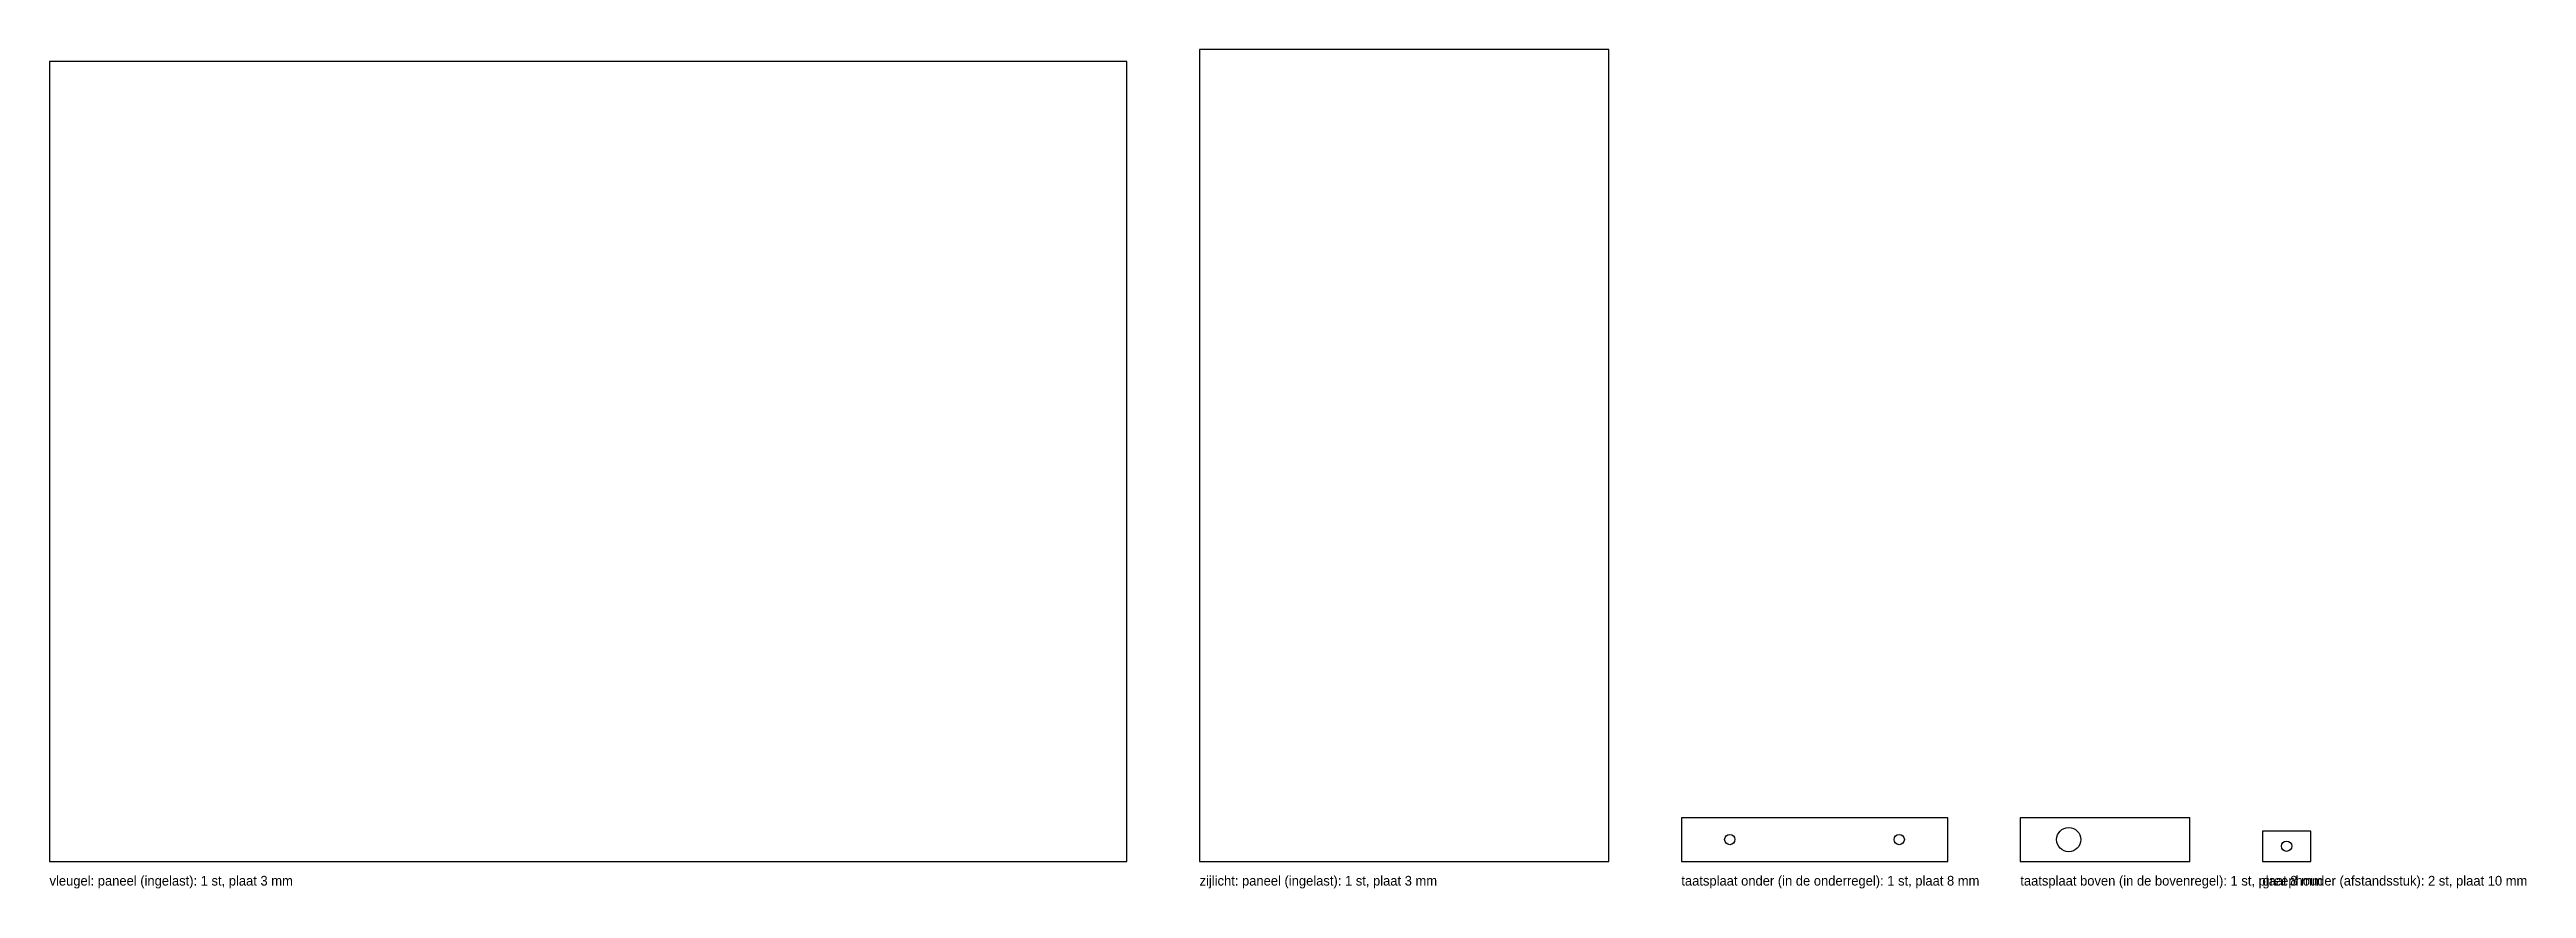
# Model space of a CAD drawing. Header units: millimetres. Extents: x 0 to 2046, y -22 to 671.
import ezdxf

# ---------------------------------------------------------------- set-up
doc = ezdxf.new("R2010")
doc.units = ezdxf.units.MM

msp = doc.modelspace()

# ---------------------------------------------------------------- linework, layer by layer
at = {"layer": 'GATEN'}
for centre, radius in [((1388, 18), 4.25), ((1528, 18), 4.25), ((1668, 18), 10), ((1848, 12.5), 4.25)]:
    msp.add_circle(centre, radius, dxfattribs=at)
at = {"layer": 'SNIJDEN'}
for p, q in [((890, 661), (0, 661)), ((0, 661), (0, 0)), ((890, 0), (890, 661)), ((1288, 671), (950, 671)), ((950, 671), (950, 0)), ((1288, 0), (1288, 671)), ((1568, 36), (1348, 36)), ((1348, 36), (1348, 0)), ((1568, 0), (1568, 36)), ((1768, 36), (1628, 36)), ((1628, 36), (1628, 0)), ((1768, 0), (1768, 36)), ((1868, 25), (1828, 25)), ((1828, 25), (1828, 0)), ((1868, 0), (1868, 25)), ((0, 0), (890, 0)), ((950, 0), (1288, 0)), ((1348, 0), (1568, 0)), ((1628, 0), (1768, 0)), ((1828, 0), (1868, 0))]:
    msp.add_line(p, q, dxfattribs=at)

# ---------------------------------------------------------------- texts
at = {"layer": 'TEKST'}
for s, p in [('vleugel: paneel (ingelast): 1 st, plaat 3 mm', (0, -20)), ('zijlicht: paneel (ingelast): 1 st, plaat 3 mm', (950, -20)), ('taatsplaat onder (in de onderregel): 1 st, plaat 8 mm', (1348, -20)), ('taatsplaat boven (in de bovenregel): 1 st, plaat 8 mm', (1628, -20)), ('greephouder (afstandsstuk): 2 st, plaat 10 mm', (1828, -20))]:
    msp.add_text(s, height=8, dxfattribs=at).set_placement(p)

doc.saveas('drawing.dxf')
